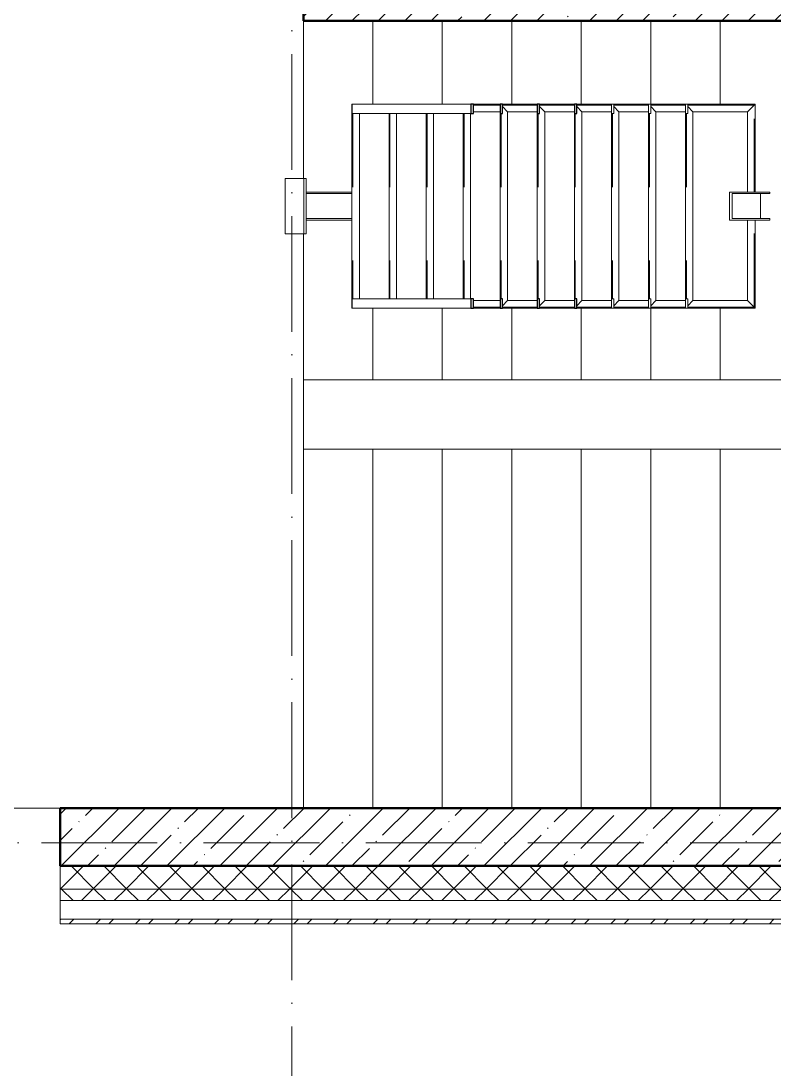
# Model space of a CAD drawing. Header units: millimetres. Extents: x -401725 to 250493, y 305116 to 802890.
# Drawn here: x 212466 to 215717, y 377846 to 382373 of the extents above; entities that cross this region are included whole.
import ezdxf

# ---------------------------------------------------------------- set-up
doc = ezdxf.new("R2010")
doc.units = ezdxf.units.MM
doc.linetypes.add('50_200_ШТРИХ_1Т_ш5_п1_п1_', pattern=[700, 500, -100, 0, -100])
doc.linetypes.add('Штрих', pattern=[635, 317.5, -317.5])
for name, color, linetype, lineweight in [('A-FLOR-____-OTLN', 7, 'Continuous', 9), ('A-GENM-____-HDLN', 7, 'Штрих', 9), ('A-GENM-____-MCUT', 7, 'Continuous', 25), ('A-GENM-____-OTLN', 7, 'Continuous', 9), ('A-WALL-____-MCUT', 7, 'Continuous', 13), ('A-WALL-____-MCUT-1', 7, 'Continuous', 9), ('A-WALL-____-MCUT-2', 7, 'Continuous', 50), ('A-WALL-____-OTLN', 7, 'Continuous', 9), ('A-WALL-____-PATT-1', 7, 'Continuous', 9), ('A-WALL-FNSH-MCUT-1', 7, 'Continuous', 9), ('S-GRID-____-OTLN-1', 7, '50_200_ШТРИХ_1Т_ш5_п1_п1_', 9), ('S-STRS-____-OTLN-1', 7, 'Continuous', 9)]:
    doc.layers.add(name, color=color, linetype=linetype, lineweight=lineweight)
pattern_1 = [(45, (144685.44, 323542.24), (-70.71068, 70.71068), []), (135, (144685.44, 323542.24), (-70.71068, -70.71068), [])]
pattern_2 = [(45, (144685.44, 323542.24), (-114.04925, 114.04925), []), (45, (144799.49, 323542.24), (-114.04925, 114.04925), [201.612, -40.322, 3.353, -36.97])]

# ---------------------------------------------------------------- blocks, each defined once
blk = doc.blocks.new('ОМ_Труба_ГОСТ 8639-82 - ОМ_Труба_ГОСТ 8639-82-26350154-АР1_План отверстий 3 этажа в осях 1-64_Ю-ЯЯ')
at = {"layer": 'A-GENM-____-OTLN'}
for p, q in [((9439.1, 57971), (9439.1, 58091)), ((9439.1, 58091), (9614.1, 58091)), ((9614.1, 58091), (9614.1, 58085)), ((9614.1, 58085), (9451.2, 58085)), ((9451.2, 58085), (9451.2, 57977)), ((9574, 58085), (9574, 57977)), ((9614.1, 57971), (9439.1, 57971)), ((9451.2, 57977), (9614.1, 57977)), ((9614.1, 57977), (9614.1, 57971))]:
    blk.add_line(p, q, dxfattribs=at)
blk = doc.blocks.new('ОМ_Уголок_ГОСТ 8509-93 - ОМ_Уголок_ГОСТ 8509-93-26349651-АР1_План отверстий 3 этажа в осях 1-64_Ю-ЯЯ')
at = {"layer": 'A-GENM-____-HDLN'}
for p, q in [((4, -4), (380, -4)), ((500, -4), (876, -4))]:
    blk.add_line(p, q, dxfattribs=at)
at = {"layer": 'A-GENM-____-OTLN'}
for p, q in [((380, 0), (0, 0)), ((32, -32), (0, 0)), ((32, -32), (380, -32)), ((880, 0), (500, 0)), ((500, -32), (848, -32)), ((880, 0), (848, -32))]:
    blk.add_line(p, q, dxfattribs=at)
blk = doc.blocks.new('ОМ_Уголок_ГОСТ 8509-93 - ОМ_Уголок_ГОСТ 8509-93-V149-АР1_План отверстий 3 этажа в осях 1-64_Ю-ЯЯ')
at = {"layer": 'A-GENM-____-HDLN'}
blk.add_line((40, -4), (840, -4), dxfattribs=at)
at = {"layer": 'A-GENM-____-OTLN'}
for p, q in [((32, -32), (10, -10)), ((32, -32), (848, -32)), ((840, 0), (40, 0)), ((870, -10), (848, -32))]:
    blk.add_line(p, q, dxfattribs=at)
blk = doc.blocks.new('ОМ_Уголок_ГОСТ 8509-93 - ОМ_Уголок_ГОСТ 8509-93-19082047-АР1_План отверстий 3 этажа в осях 1-64_Ю-ЯЯ')
at = {"layer": 'A-GENM-____-HDLN'}
blk.add_line((10, -4), (296, -4), dxfattribs=at)
at = {"layer": 'A-GENM-____-OTLN'}
for p, q in [((300, 0), (10, 0)), ((32, -32), (10, -10)), ((32, -32), (268, -32)), ((300, 0), (268, -32))]:
    blk.add_line(p, q, dxfattribs=at)
blk = doc.blocks.new('ОМ_Уголок_ГОСТ 8509-93 - ОМ_Уголок_ГОСТ 8509-93-V150-АР1_План отверстий 3 этажа в осях 1-64_Ю-ЯЯ')
at = {"layer": 'A-GENM-____-HDLN'}
blk.add_line((4, -4), (290, -4), dxfattribs=at)
at = {"layer": 'A-GENM-____-OTLN'}
for p, q in [((290, 0), (0, 0)), ((32, -32), (0, 0)), ((32, -32), (268, -32)), ((290, -10), (268, -32))]:
    blk.add_line(p, q, dxfattribs=at)
blk = doc.blocks.new('ОМ_Уголок_ГОСТ 8509-93 - ОМ_Уголок_ГОСТ 8509-93-V151-АР1_План отверстий 3 этажа в осях 1-64_Ю-ЯЯ')
at = {"layer": 'A-GENM-____-HDLN'}
blk.add_line((10, -4), (160, -4), dxfattribs=at)
at = {"layer": 'A-GENM-____-OTLN'}
for p, q in [((160, 0), (10, 0)), ((32, -32), (10, -10)), ((32, -32), (160, -32))]:
    blk.add_line(p, q, dxfattribs=at)
blk = doc.blocks.new('ОМ_Уголок_ГОСТ 8509-93 - ОМ_Уголок_ГОСТ 8509-93-V152-АР1_План отверстий 3 этажа в осях 1-64_Ю-ЯЯ')
at = {"layer": 'A-GENM-____-HDLN'}
blk.add_line((140, -4), (290, -4), dxfattribs=at)
at = {"layer": 'A-GENM-____-OTLN'}
for p, q in [((290, 0), (140, 0)), ((140, -32), (268, -32)), ((290, -10), (268, -32))]:
    blk.add_line(p, q, dxfattribs=at)
blk = doc.blocks.new('ОМ_Уголок_ГОСТ 8509-93 - ОМ_Уголок_ГОСТ 8509-93-V153-АР1_План отверстий 3 этажа в осях 1-64_Ю-ЯЯ')
at = {"layer": 'A-GENM-____-HDLN'}
blk.add_line((40, -4), (840, -4), dxfattribs=at)
at = {"layer": 'A-GENM-____-OTLN'}
for p, q in [((840, 0), (40, 0)), ((40, -32), (840, -32))]:
    blk.add_line(p, q, dxfattribs=at)
blk = doc.blocks.new('ОМ_Уголок_ГОСТ 8509-93 - ОМ_Уголок_ГОСТ 8509-93-V154-АР1_План отверстий 3 этажа в осях 1-64_Ю-ЯЯ')
at = {"layer": 'A-GENM-____-HDLN'}
blk.add_line((44.3, -4), (160, -4), dxfattribs=at)
at = {"layer": 'A-GENM-____-OTLN'}
for p, q in [((160, 0), (44.3, 0)), ((44.3, -32), (160, -32))]:
    blk.add_line(p, q, dxfattribs=at)
blk = doc.blocks.new('ОМ_Уголок_ГОСТ 8509-93 - ОМ_Уголок_ГОСТ 8509-93-V155-АР1_План отверстий 3 этажа в осях 1-64_Ю-ЯЯ')
at = {"layer": 'A-GENM-____-HDLN'}
blk.add_line((140, -4), (255.7, -4), dxfattribs=at)
at = {"layer": 'A-GENM-____-OTLN'}
for p, q in [((255.7, 0), (140, 0)), ((140, -32), (255.7, -32))]:
    blk.add_line(p, q, dxfattribs=at)
blk = doc.blocks.new('ОМ_Труба_ГОСТ 8639-82 - ОМ_Труба_ГОСТ 8639-82-26527904-АР1_План отверстий 3 этажа в осях 1-64_Ю-ЯЯ')
at = {"layer": 'A-GENM-____-HDLN'}
for p, q in [((7810, 58085), (7611.5, 58085)), ((7810, 57977), (7611.5, 57977))]:
    blk.add_line(p, q, dxfattribs=at)
at = {"layer": 'A-GENM-____-OTLN'}
for p, q in [((7810, 58091), (7611.5, 58091)), ((7810, 57971), (7611.5, 57971))]:
    blk.add_line(p, q, dxfattribs=at)
blk = doc.blocks.new('ОМ_Уголок_ГОСТ 8510-86 - ОМ_Уголок_ГОСТ 8510-86-19082066-АР1_План отверстий 3 этажа в осях 1-64_Ю-ЯЯ')
at = {"layer": 'A-GENM-____-OTLN'}
for p, q in [((0, 0), (0, -90)), ((240, 0), (0, 0)), ((0, -10), (240, -10)), ((240, -90), (240, 0)), ((0, -90), (240, -90))]:
    blk.add_line(p, q, dxfattribs=at)
blk = doc.blocks.new('ОМ_Полоса_Трапеция прямоугольная_Прокат_ГОСТ 103-2006 - ОМ_Полоса_Трапеция прямоугольная_Прокат_ГОСТ 103-2006-19082130-АР1_План отверстий 3 этажа в осях 1-64_Ю-ЯЯ')
at = {"layer": 'A-GENM-____-OTLN'}
for p, q in [((9250, 58471), (9260, 58471)), ((9250, 58431), (9250, 58471)), ((9260, 58471), (9260, 58431)), ((9260, 58431), (9250, 58431))]:
    blk.add_line(p, q, dxfattribs=at)
blk = doc.blocks.new('ОМ_Полоса_Трапеция прямоугольная_Прокат_ГОСТ 103-2006 - ОМ_Полоса_Трапеция прямоугольная_Прокат_ГОСТ 103-2006-V157-АР1_План отверстий 3 этажа в осях 1-64_Ю-ЯЯ')
at = {"layer": 'A-GENM-____-MCUT'}
for p, q in [((8780, 58471), (8770, 58471)), ((8770, 58471), (8770, 58431)), ((8780, 58431), (8780, 58471)), ((8770, 58431), (8780, 58431))]:
    blk.add_line(p, q, dxfattribs=at)
blk = doc.blocks.new('ОМ_Полоса_Трапеция прямоугольная_Прокат_ГОСТ 103-2006 - ОМ_Полоса_Трапеция прямоугольная_Прокат_ГОСТ 103-2006-V158-АР1_План отверстий 3 этажа в осях 1-64_Ю-ЯЯ')
at = {"layer": 'A-GENM-____-MCUT'}
for p, q in [((8620, 58471), (8610, 58471)), ((8610, 58471), (8610, 58431)), ((8620, 58431), (8620, 58471)), ((8610, 58431), (8620, 58431))]:
    blk.add_line(p, q, dxfattribs=at)
blk = doc.blocks.new('ОМ_Полоса_Трапеция прямоугольная_Прокат_ГОСТ 103-2006 - ОМ_Полоса_Трапеция прямоугольная_Прокат_ГОСТ 103-2006-V159-АР1_План отверстий 3 этажа в осях 1-64_Ю-ЯЯ')
at = {"layer": 'A-GENM-____-MCUT'}
for p, q in [((8460, 58471), (8450, 58471)), ((8450, 58471), (8450, 58431)), ((8460, 58431), (8460, 58471)), ((8450, 58431), (8460, 58431))]:
    blk.add_line(p, q, dxfattribs=at)
blk = doc.blocks.new('ОМ_Полоса_Прокат_ГОСТ 103-2006 - ОМ_Полоса_Прокат_ГОСТ 103-2006-19082131-АР1_План отверстий 3 этажа в осях 1-64_Ю-ЯЯ')
at = {"layer": 'A-GENM-____-OTLN'}
for p, q in [((69211.3, 58471), (69210, 58471)), ((69210, 58471), (69210, 58431)), ((69210, 58431), (69211.3, 58431))]:
    blk.add_line(p, q, dxfattribs=at)
blk = doc.blocks.new('ОМ_Полоса_Прокат_ГОСТ 103-2006 - ОМ_Полоса_Прокат_ГОСТ 103-2006-20723456-АР1_План отверстий 3 этажа в осях 1-64_Ю-ЯЯ')
at = {"layer": 'A-GENM-____-MCUT'}
for p, q in [((8334.3, 58471), (8322.8, 58471)), ((8322.8, 58471), (8322.8, 58431)), ((8334.3, 58431), (8334.3, 58471)), ((8322.8, 58431), (8334.3, 58431))]:
    blk.add_line(p, q, dxfattribs=at)
at = {"layer": 'A-GENM-____-OTLN'}
for p, q in [((7811.3, 58431), (7811.3, 58471)), ((7811.3, 58471), (8322.8, 58471)), ((8322.8, 58431), (7811.3, 58431))]:
    blk.add_line(p, q, dxfattribs=at)
blk = doc.blocks.new('ОМ_Полоса_Трапеция прямоугольная_Прокат_ГОСТ 103-2006 - ОМ_Полоса_Трапеция прямоугольная_Прокат_ГОСТ 103-2006-19082170-АР1_План отверстий 3 этажа в осях 1-64_Ю-ЯЯ')
at = {"layer": 'A-GENM-____-OTLN'}
for p, q in [((9250, 57631), (9260, 57631)), ((9250, 57591), (9250, 57631)), ((9260, 57591), (9250, 57591)), ((9260, 57631), (9260, 57591))]:
    blk.add_line(p, q, dxfattribs=at)
blk = doc.blocks.new('ОМ_Полоса_Трапеция прямоугольная_Прокат_ГОСТ 103-2006 - ОМ_Полоса_Трапеция прямоугольная_Прокат_ГОСТ 103-2006-V160-АР1_План отверстий 3 этажа в осях 1-64_Ю-ЯЯ')
at = {"layer": 'A-GENM-____-MCUT'}
for p, q in [((8780, 57631), (8770, 57631)), ((8770, 57631), (8770, 57591)), ((8770, 57591), (8780, 57591)), ((8780, 57591), (8780, 57631))]:
    blk.add_line(p, q, dxfattribs=at)
blk = doc.blocks.new('ОМ_Полоса_Трапеция прямоугольная_Прокат_ГОСТ 103-2006 - ОМ_Полоса_Трапеция прямоугольная_Прокат_ГОСТ 103-2006-V161-АР1_План отверстий 3 этажа в осях 1-64_Ю-ЯЯ')
at = {"layer": 'A-GENM-____-MCUT'}
for p, q in [((8620, 57631), (8610, 57631)), ((8610, 57631), (8610, 57591)), ((8610, 57591), (8620, 57591)), ((8620, 57591), (8620, 57631))]:
    blk.add_line(p, q, dxfattribs=at)
blk = doc.blocks.new('ОМ_Полоса_Трапеция прямоугольная_Прокат_ГОСТ 103-2006 - ОМ_Полоса_Трапеция прямоугольная_Прокат_ГОСТ 103-2006-V162-АР1_План отверстий 3 этажа в осях 1-64_Ю-ЯЯ')
at = {"layer": 'A-GENM-____-MCUT'}
for p, q in [((8460, 57631), (8450, 57631)), ((8450, 57631), (8450, 57591)), ((8450, 57591), (8460, 57591)), ((8460, 57591), (8460, 57631))]:
    blk.add_line(p, q, dxfattribs=at)
blk = doc.blocks.new('ОМ_Полоса_Прокат_ГОСТ 103-2006 - ОМ_Полоса_Прокат_ГОСТ 103-2006-19082171-АР1_План отверстий 3 этажа в осях 1-64_Ю-ЯЯ')
at = {"layer": 'A-GENM-____-OTLN'}
for p, q in [((98800, 49942.4), (98800, 49941)), ((98800, 49941), (98840, 49941)), ((98840, 49941), (98840, 49942.4))]:
    blk.add_line(p, q, dxfattribs=at)
blk = doc.blocks.new('ОМ_Полоса_Прокат_ГОСТ 103-2006 - ОМ_Полоса_Прокат_ГОСТ 103-2006-20723498-АР1_План отверстий 3 этажа в осях 1-64_Ю-ЯЯ')
at = {"layer": 'A-GENM-____-MCUT'}
for p, q in [((8334.3, 57631), (8322.8, 57631)), ((8322.8, 57631), (8322.8, 57591)), ((8322.8, 57591), (8334.3, 57591)), ((8334.3, 57591), (8334.3, 57631))]:
    blk.add_line(p, q, dxfattribs=at)
at = {"layer": 'A-GENM-____-OTLN'}
for p, q in [((7811.3, 57591), (7811.3, 57631)), ((7811.3, 57631), (8322.8, 57631)), ((8322.8, 57591), (7811.3, 57591))]:
    blk.add_line(p, q, dxfattribs=at)

msp = doc.modelspace()

# ---------------------------------------------------------------- hatches: boundary and pattern name
at = {"layer": 'A-WALL-____-PATT-1'}
h = msp.add_hatch(dxfattribs=at)
h.set_pattern_fill('FP_12', color=256, style=0, pattern_type=2)
h.set_pattern_definition(pattern_2)
h.paths.add_polyline_path([(219135.4376, 382373.2863), (219135.4376, 382623.2863), (213685.4376, 382623.2863), (213685.4376, 382373.2863), (218904.9117, 382373.2863)], flags=0)
h = msp.add_hatch(dxfattribs=at)
h.set_pattern_fill('FP_12', color=256, style=0, pattern_type=2)
h.set_pattern_definition(pattern_2)
h.paths.add_polyline_path([(219135.4376, 378723.2863), (219135.4376, 378973.2863), (212635.4376, 378973.2863), (212635.4376, 378723.2863), (219085.4376, 378723.2863)], flags=0)
h = msp.add_hatch(dxfattribs=at)
h.set_pattern_fill('FP_4', color=256, style=0, pattern_type=2)
h.set_pattern_definition(pattern_1)
h.paths.add_polyline_path([(218904.9117, 378623.2863), (218985.4376, 378623.2863), (218985.4376, 378723.2863), (212635.4376, 378723.2863), (212635.4376, 378623.2863), (215369.9832, 378623.2863)], flags=0)
h.paths.add_polyline_path([(208300.126, 378623.2863), (208685.4376, 378623.2863), (208685.4376, 378717.2863), (208610.4376, 378717.2863), (208610.4376, 378723.2863), (207660.4376, 378723.2863), (207660.4376, 378717.2863), (207585.4376, 378717.2863), (207585.4376, 378623.2863), (207935.4376, 378623.2863)], flags=0)
h.paths.add_polyline_path([(210067.5903, 378623.2863), (211635.4376, 378623.2863), (211635.4376, 378723.2863), (209760.4376, 378723.2863), (209760.4376, 378717.2863), (209685.4376, 378717.2863), (209685.4376, 378623.2863)], flags=0)
h.paths.add_polyline_path([(204660.4376, 378623.2863), (205785.4376, 378623.2863), (205785.4376, 378717.2863), (205710.4376, 378717.2863), (205710.4376, 378723.2863), (204660.4376, 378723.2863), (204660.4376, 378717.2863), (204585.4376, 378717.2863), (204585.4376, 378623.2863), (204591.4376, 378623.2863)], flags=0)
h.paths.add_polyline_path([(202785.4376, 378623.2863), (202785.4376, 378717.2863), (202710.4376, 378717.2863), (202710.4376, 378723.2863), (201660.4376, 378723.2863), (201660.4376, 378717.2863), (201585.4376, 378717.2863), (201585.4376, 378623.2863), (202114.001, 378623.2863)], flags=0)
h.paths.add_polyline_path([(198660.4376, 378623.2863), (199785.4376, 378623.2863), (199785.4376, 378717.2863), (199710.4376, 378717.2863), (199710.4376, 378723.2863), (198660.4376, 378723.2863), (198660.4376, 378717.2863), (198585.4376, 378717.2863), (198585.4376, 378623.2863)], flags=0)
h.paths.add_polyline_path([(196710.4376, 378623.2863), (196785.4376, 378623.2863), (196785.4376, 378717.2863), (196710.4376, 378717.2863), (196710.4376, 378723.2863), (195660.4376, 378723.2863), (195660.4376, 378717.2863), (195585.4376, 378717.2863), (195585.4376, 378623.2863), (195927.876, 378623.2863)], flags=0)
h.paths.add_polyline_path([(192935.4376, 378623.2863), (193785.4376, 378623.2863), (193785.4376, 378717.2863), (193710.4376, 378717.2863), (193710.4376, 378723.2863), (192660.4376, 378723.2863), (192660.4376, 378717.2863), (192585.4376, 378717.2863), (192585.4376, 378623.2863), (192660.4376, 378623.2863)], flags=0)
h.paths.add_polyline_path([(190625.4831, 378623.2863), (190785.4376, 378623.2863), (190785.4376, 378717.2863), (190710.4376, 378717.2863), (190710.4376, 378723.2863), (189110.4376, 378723.2863), (189110.4376, 378717.2863), (189035.4376, 378717.2863), (189035.4376, 378623.2863), (189741.751, 378623.2863)], flags=0)
h.paths.add_polyline_path([(187090.5546, 378623.2863), (187235.4376, 378623.2863), (187235.4376, 378717.2863), (187160.4376, 378717.2863), (187160.4376, 378723.2863), (186110.4376, 378723.2863), (186110.4376, 378717.2863), (186035.4376, 378717.2863), (186035.4376, 378623.2863)], flags=0)
h.paths.add_polyline_path([(184235.4376, 378623.2863), (184235.4376, 378717.2863), (184160.4376, 378717.2863), (184160.4376, 378723.2863), (183110.4376, 378723.2863), (183110.4376, 378717.2863), (183035.4376, 378717.2863), (183035.4376, 378623.2863), (183555.626, 378623.2863)], flags=0)
h.paths.add_polyline_path([(180904.4296, 378623.2863), (181235.4376, 378623.2863), (181235.4376, 378717.2863), (181160.4376, 378717.2863), (181160.4376, 378723.2863), (180110.4376, 378723.2863), (180110.4376, 378717.2863), (180035.4376, 378717.2863), (180035.4376, 378623.2863), (180462.5635, 378623.2863)], flags=0)
h.paths.add_polyline_path([(177110.4376, 378623.2863), (178235.4376, 378623.2863), (178235.4376, 378717.2863), (178160.4376, 378717.2863), (178160.4376, 378723.2863), (177110.4376, 378723.2863), (177110.4376, 378717.2863), (177035.4376, 378717.2863), (177035.4376, 378623.2863), (177041.4376, 378623.2863)], flags=0)
h.paths.add_polyline_path([(174035.4376, 378623.2863), (175235.4376, 378623.2863), (175235.4376, 378717.2863), (175160.4376, 378717.2863), (175160.4376, 378723.2863), (174110.4376, 378723.2863), (174110.4376, 378717.2863), (174035.4376, 378717.2863)], flags=0)
h.paths.add_polyline_path([(172235.4376, 378623.2863), (172235.4376, 378717.2863), (172160.4376, 378717.2863), (172160.4376, 378723.2863), (171110.4376, 378723.2863), (171110.4376, 378717.2863), (171035.4376, 378717.2863), (171035.4376, 378623.2863), (172067.1081, 378623.2863)], flags=0)
h.paths.add_polyline_path([(168110.4376, 378623.2863), (169235.4376, 378623.2863), (169235.4376, 378717.2863), (169160.4376, 378717.2863), (169160.4376, 378723.2863), (168110.4376, 378723.2863), (168110.4376, 378717.2863), (168035.4376, 378717.2863), (168035.4376, 378623.2863), (168041.4376, 378623.2863)], flags=0)
h.paths.add_polyline_path([(166235.4376, 378623.2863), (166235.4376, 378717.2863), (166160.4376, 378717.2863), (166160.4376, 378723.2863), (165110.4376, 378723.2863), (165110.4376, 378717.2863), (165035.4376, 378717.2863), (165035.4376, 378623.2863), (166160.4376, 378623.2863)], flags=0)
h.paths.add_polyline_path([(162885.4376, 378623.2863), (163235.4376, 378623.2863), (163235.4376, 378717.2863), (163160.4376, 378717.2863), (163160.4376, 378723.2863), (162110.4376, 378723.2863), (162110.4376, 378717.2863), (162035.4376, 378717.2863), (162035.4376, 378623.2863), (162385.4376, 378623.2863)], flags=0)
h.paths.add_polyline_path([(161035.4376, 378623.2863), (161035.4376, 378717.2863), (160960.4376, 378717.2863), (160960.4376, 378723.2863), (151235.4376, 378723.2863), (151235.4376, 378623.2863), (160578.5903, 378623.2863)], flags=0)
h.paths.add_polyline_path([(150235.4376, 378623.2863), (150235.4376, 378723.2863), (142235.4376, 378723.2863), (142235.4376, 378623.2863), (148206.3402, 378623.2863)], flags=0)
h = msp.add_hatch(dxfattribs=at)
h.set_pattern_fill('FP_4', color=256, style=0, pattern_type=2)
h.set_pattern_definition(pattern_1)
h.paths.add_polyline_path([(218985.4376, 378573.2863), (218985.4376, 378623.2863), (212635.4376, 378623.2863), (212635.4376, 378573.2863), (218904.9117, 378573.2863)], flags=0)
h.paths.add_polyline_path([(211635.4376, 378573.2863), (211635.4376, 378623.2863), (209685.4376, 378623.2863), (209685.4376, 378573.2863), (210067.5903, 378573.2863)], flags=0)
h.paths.add_polyline_path([(205785.4376, 378573.2863), (205785.4376, 378623.2863), (204585.4376, 378623.2863), (204585.4376, 378573.2863), (204765.1974, 378573.2863)], flags=0)
h.paths.add_polyline_path([(208300.126, 378573.2863), (208685.4376, 378573.2863), (208685.4376, 378623.2863), (207585.4376, 378623.2863), (207585.4376, 378573.2863)], flags=0)
h.paths.add_polyline_path([(202114.001, 378573.2863), (202785.4376, 378573.2863), (202785.4376, 378623.2863), (201585.4376, 378623.2863), (201585.4376, 378573.2863)], flags=0)
h.paths.add_polyline_path([(199785.4376, 378573.2863), (199785.4376, 378623.2863), (198585.4376, 378623.2863), (198585.4376, 378573.2863), (199462.8046, 378573.2863)], flags=0)
h.paths.add_polyline_path([(196785.4376, 378573.2863), (196785.4376, 378623.2863), (195585.4376, 378623.2863), (195585.4376, 378573.2863), (195927.876, 378573.2863)], flags=0)
h.paths.add_polyline_path([(193785.4376, 378573.2863), (193785.4376, 378623.2863), (192585.4376, 378623.2863), (192585.4376, 378573.2863), (193276.6796, 378573.2863)], flags=0)
h.paths.add_polyline_path([(190785.4376, 378573.2863), (190785.4376, 378623.2863), (189035.4376, 378623.2863), (189035.4376, 378573.2863), (190625.4831, 378573.2863)], flags=0)
h.paths.add_polyline_path([(187235.4376, 378573.2863), (187235.4376, 378623.2863), (186035.4376, 378623.2863), (186035.4376, 378573.2863), (187090.5546, 378573.2863)], flags=0)
h.paths.add_polyline_path([(184235.4376, 378573.2863), (184235.4376, 378623.2863), (183035.4376, 378623.2863), (183035.4376, 378573.2863), (183555.626, 378573.2863)], flags=0)
h.paths.add_polyline_path([(181235.4376, 378573.2863), (181235.4376, 378623.2863), (180035.4376, 378623.2863), (180035.4376, 378573.2863), (180904.4296, 378573.2863)], flags=0)
h.paths.add_polyline_path([(177035.4376, 378573.2863), (178235.4376, 378573.2863), (178235.4376, 378623.2863), (177035.4376, 378623.2863)], flags=0)
h.paths.add_polyline_path([(174718.3046, 378573.2863), (175235.4376, 378573.2863), (175235.4376, 378623.2863), (174035.4376, 378623.2863), (174035.4376, 378573.2863)], flags=0)
h.paths.add_polyline_path([(172067.1081, 378573.2863), (172235.4376, 378573.2863), (172235.4376, 378623.2863), (171035.4376, 378623.2863), (171035.4376, 378573.2863), (171183.376, 378573.2863)], flags=0)
h.paths.add_polyline_path([(169235.4376, 378573.2863), (169235.4376, 378623.2863), (168035.4376, 378623.2863), (168035.4376, 378573.2863), (168532.1796, 378573.2863)], flags=0)
h.paths.add_polyline_path([(165880.9831, 378573.2863), (166235.4376, 378573.2863), (166235.4376, 378623.2863), (165035.4376, 378623.2863), (165035.4376, 378573.2863)], flags=0)
h.paths.add_polyline_path([(163229.7867, 378573.2863), (163235.4376, 378573.2863), (163235.4376, 378623.2863), (162035.4376, 378623.2863), (162035.4376, 378573.2863), (162346.0545, 378573.2863)], flags=0)
h.paths.add_polyline_path([(160578.5903, 378573.2863), (161035.4376, 378573.2863), (161035.4376, 378623.2863), (151235.4376, 378623.2863), (151235.4376, 378573.2863), (158811.126, 378573.2863)], flags=0)
h.paths.add_polyline_path([(150235.4376, 378573.2863), (150235.4376, 378623.2863), (142135.4376, 378623.2863), (142135.4376, 378573.2863), (148206.3402, 378573.2863)], flags=0)
h = msp.add_hatch(dxfattribs=at)
h.set_pattern_fill('FP_6', color=256, style=0, pattern_type=2)
h.set_pattern_definition([(45, (144685.44, 323542.24), (-85.53659, 85.53659), []), (45, (144742.46, 323542.24), (-85.53659, 85.53659), [])])
h.paths.add_polyline_path([(218885.4376, 378473.2863), (218885.4376, 378493.2863), (212635.4376, 378493.2863), (212635.4376, 378473.2863), (215369.9832, 378473.2863)], flags=0)
h.paths.add_polyline_path([(211635.4376, 378473.2863), (211635.4376, 378493.2863), (209685.4376, 378493.2863), (209685.4376, 378473.2863), (210067.5903, 378473.2863)], flags=0)
h.paths.add_polyline_path([(207585.4376, 378473.2863), (208685.4376, 378473.2863), (208685.4376, 378493.2863), (207585.4376, 378493.2863)], flags=0)
h.paths.add_polyline_path([(205205.4376, 378473.2863), (205785.4376, 378473.2863), (205785.4376, 378493.2863), (205205.4376, 378493.2863)], flags=0)

# ---------------------------------------------------------------- linework, layer by layer
at = {"layer": 'A-FLOR-____-OTLN'}
for p, q in [((213685.4376, 381693.2863), (213685.4376, 382373.2863)), ((213685.4376, 378973.2863), (213685.4376, 381453.2863))]:
    msp.add_line(p, q, dxfattribs=at)
at = {"layer": 'A-WALL-____-MCUT'}
for p, q in [((212635.4376, 378723.2863), (212635.4376, 378493.2863)), ((212635.4376, 378493.2863), (218985.4376, 378493.2863))]:
    msp.add_line(p, q, dxfattribs=at)
at = {"layer": 'A-WALL-____-MCUT-1'}
for p, q in [((218985.4376, 378623.2863), (212635.4376, 378623.2863)), ((218985.4376, 378573.2863), (212635.4376, 378573.2863))]:
    msp.add_line(p, q, dxfattribs=at)
at = {"layer": 'A-WALL-____-MCUT-2'}
for p, q in [((213685.4376, 382623.2863), (213685.4376, 382373.2863)), ((213685.4376, 382373.2863), (219135.4376, 382373.2863)), ((219135.4376, 378973.2863), (212635.4376, 378973.2863)), ((212635.4376, 378973.2863), (212635.4376, 378723.2863)), ((218985.4376, 378723.2863), (212635.4376, 378723.2863)), ((212635.4376, 378723.2863), (219135.4376, 378723.2863))]:
    msp.add_line(p, q, dxfattribs=at)
at = {"layer": 'A-WALL-____-OTLN'}
msp.add_line((211635.4376, 378973.2863), (212635.4376, 378973.2863), dxfattribs=at)
at = {"layer": 'A-WALL-FNSH-MCUT-1'}
for p, q in [((218885.4376, 378493.2863), (212635.4376, 378493.2863)), ((212635.4376, 378493.2863), (212635.4376, 378473.2863)), ((212635.4376, 378473.2863), (218885.4376, 378473.2863))]:
    msp.add_line(p, q, dxfattribs=at)
at = {"layer": 'S-GRID-____-OTLN-1'}
for p, q in [((213635.4376, 414435.0957), (213635.4376, 376433.8321)), ((248759.8442, 378823.2863), (140016.6674, 378823.2863))]:
    msp.add_line(p, q, dxfattribs=at)
at = {"layer": 'S-STRS-____-OTLN-1'}
for p, q in [((213985.4376, 382373.2863), (213985.4376, 382013.2863)), ((213985.4376, 382373.2863), (213985.4376, 382013.2863)), ((214285.4376, 382373.2863), (214285.4376, 382013.2863)), ((214285.4376, 382373.2863), (214285.4376, 382013.2863)), ((214585.4376, 382373.2863), (214585.4376, 382013.2863)), ((214585.4376, 382373.2863), (214585.4376, 382013.2863)), ((214885.4376, 382373.2863), (214885.4376, 382013.2863)), ((214885.4376, 382373.2863), (214885.4376, 382013.2863)), ((215185.4376, 382373.2863), (215185.4376, 382013.2863)), ((215185.4376, 382373.2863), (215185.4376, 382013.2863)), ((215485.4376, 382373.2863), (215485.4376, 382013.2863)), ((215485.4376, 382373.2863), (215485.4376, 382013.2863)), ((213985.4376, 381133.2863), (213985.4376, 380823.2863)), ((213985.4376, 381133.2863), (213985.4376, 380823.2863)), ((214285.4376, 381133.2863), (214285.4376, 380823.2863)), ((214285.4376, 381133.2863), (214285.4376, 380823.2863)), ((214585.4376, 381133.2863), (214585.4376, 380823.2863)), ((214585.4376, 381133.2863), (214585.4376, 380823.2863)), ((214885.4376, 381133.2863), (214885.4376, 380823.2863)), ((214885.4376, 381133.2863), (214885.4376, 380823.2863)), ((215185.4376, 381133.2863), (215185.4376, 380823.2863)), ((215185.4376, 381133.2863), (215185.4376, 380823.2863)), ((215485.4376, 381133.2863), (215485.4376, 380823.2863)), ((215485.4376, 381133.2863), (215485.4376, 380823.2863)), ((213685.4376, 380823.2863), (213985.4376, 380823.2863)), ((213985.4376, 380823.2863), (214285.4376, 380823.2863)), ((214285.4376, 380823.2863), (214585.4376, 380823.2863)), ((214585.4376, 380823.2863), (214885.4376, 380823.2863)), ((214885.4376, 380823.2863), (215185.4376, 380823.2863)), ((215185.4376, 380823.2863), (215485.4376, 380823.2863)), ((215485.4376, 380823.2863), (215785.4376, 380823.2863)), ((213685.4376, 378973.2863), (213685.4376, 380523.2863)), ((213985.4376, 380523.2863), (213685.4376, 380523.2863)), ((214285.4376, 380523.2863), (213985.4376, 380523.2863)), ((213985.4376, 378973.2863), (213985.4376, 380523.2863)), ((213985.4376, 378973.2863), (213985.4376, 380523.2863)), ((214585.4376, 380523.2863), (214285.4376, 380523.2863)), ((214285.4376, 378973.2863), (214285.4376, 380523.2863)), ((214285.4376, 378973.2863), (214285.4376, 380523.2863)), ((214885.4376, 380523.2863), (214585.4376, 380523.2863)), ((214585.4376, 378973.2863), (214585.4376, 380523.2863)), ((214585.4376, 378973.2863), (214585.4376, 380523.2863)), ((215185.4376, 380523.2863), (214885.4376, 380523.2863)), ((214885.4376, 378973.2863), (214885.4376, 380523.2863)), ((214885.4376, 378973.2863), (214885.4376, 380523.2863)), ((215485.4376, 380523.2863), (215185.4376, 380523.2863)), ((215185.4376, 378973.2863), (215185.4376, 380523.2863)), ((215185.4376, 378973.2863), (215185.4376, 380523.2863)), ((215785.4376, 380523.2863), (215485.4376, 380523.2863)), ((215485.4376, 378973.2863), (215485.4376, 380523.2863)), ((215485.4376, 378973.2863), (215485.4376, 380523.2863))]:
    msp.add_line(p, q, dxfattribs=at)

# ---------------------------------------------------------------- block references
at = {"layer": 'A-GENM-____-OTLN'}
for name, p in [('ОМ_Полоса_Прокат_ГОСТ 103-2006 - ОМ_Полоса_Прокат_ГОСТ 103-2006-19082131-АР1_План отверстий 3 этажа в осях 1-64_Ю-ЯЯ', (144685.4376, 323542.2443)), ('ОМ_Полоса_Прокат_ГОСТ 103-2006 - ОМ_Полоса_Прокат_ГОСТ 103-2006-20723456-АР1_План отверстий 3 этажа в осях 1-64_Ю-ЯЯ', (206085.4376, 323542.2443)), ('ОМ_Полоса_Трапеция прямоугольная_Прокат_ГОСТ 103-2006 - ОМ_Полоса_Трапеция прямоугольная_Прокат_ГОСТ 103-2006-V159-АР1_План отверстий 3 этажа в осях 1-64_Ю-ЯЯ', (206085.4376, 323542.2443)), ('ОМ_Полоса_Трапеция прямоугольная_Прокат_ГОСТ 103-2006 - ОМ_Полоса_Трапеция прямоугольная_Прокат_ГОСТ 103-2006-V158-АР1_План отверстий 3 этажа в осях 1-64_Ю-ЯЯ', (206085.4376, 323542.2443)), ('ОМ_Полоса_Трапеция прямоугольная_Прокат_ГОСТ 103-2006 - ОМ_Полоса_Трапеция прямоугольная_Прокат_ГОСТ 103-2006-V157-АР1_План отверстий 3 этажа в осях 1-64_Ю-ЯЯ', (206085.4376, 323542.2443)), ('ОМ_Полоса_Трапеция прямоугольная_Прокат_ГОСТ 103-2006 - ОМ_Полоса_Трапеция прямоугольная_Прокат_ГОСТ 103-2006-19082130-АР1_План отверстий 3 этажа в осях 1-64_Ю-ЯЯ', (205765.4376, 323542.2443)), ('ОМ_Полоса_Трапеция прямоугольная_Прокат_ГОСТ 103-2006 - ОМ_Полоса_Трапеция прямоугольная_Прокат_ГОСТ 103-2006-19082130-АР1_План отверстий 3 этажа в осях 1-64_Ю-ЯЯ', (205925.4376, 323542.2443)), ('ОМ_Полоса_Трапеция прямоугольная_Прокат_ГОСТ 103-2006 - ОМ_Полоса_Трапеция прямоугольная_Прокат_ГОСТ 103-2006-19082130-АР1_План отверстий 3 этажа в осях 1-64_Ю-ЯЯ', (206085.4376, 323542.2443)), ('ОМ_Труба_ГОСТ 8639-82 - ОМ_Труба_ГОСТ 8639-82-26527904-АР1_План отверстий 3 этажа в осях 1-64_Ю-ЯЯ', (206085.4376, 323542.2443)), ('ОМ_Труба_ГОСТ 8639-82 - ОМ_Труба_ГОСТ 8639-82-26350154-АР1_План отверстий 3 этажа в осях 1-64_Ю-ЯЯ', (206085.4376, 323542.2443)), ('ОМ_Полоса_Прокат_ГОСТ 103-2006 - ОМ_Полоса_Прокат_ГОСТ 103-2006-20723498-АР1_План отверстий 3 этажа в осях 1-64_Ю-ЯЯ', (206085.4376, 323542.2443)), ('ОМ_Полоса_Трапеция прямоугольная_Прокат_ГОСТ 103-2006 - ОМ_Полоса_Трапеция прямоугольная_Прокат_ГОСТ 103-2006-V162-АР1_План отверстий 3 этажа в осях 1-64_Ю-ЯЯ', (206085.4376, 323542.2443)), ('ОМ_Полоса_Трапеция прямоугольная_Прокат_ГОСТ 103-2006 - ОМ_Полоса_Трапеция прямоугольная_Прокат_ГОСТ 103-2006-V161-АР1_План отверстий 3 этажа в осях 1-64_Ю-ЯЯ', (206085.4376, 323542.2443)), ('ОМ_Полоса_Трапеция прямоугольная_Прокат_ГОСТ 103-2006 - ОМ_Полоса_Трапеция прямоугольная_Прокат_ГОСТ 103-2006-V160-АР1_План отверстий 3 этажа в осях 1-64_Ю-ЯЯ', (206085.4376, 323542.2443)), ('ОМ_Полоса_Трапеция прямоугольная_Прокат_ГОСТ 103-2006 - ОМ_Полоса_Трапеция прямоугольная_Прокат_ГОСТ 103-2006-19082170-АР1_План отверстий 3 этажа в осях 1-64_Ю-ЯЯ', (205765.4376, 323542.2443)), ('ОМ_Полоса_Трапеция прямоугольная_Прокат_ГОСТ 103-2006 - ОМ_Полоса_Трапеция прямоугольная_Прокат_ГОСТ 103-2006-19082170-АР1_План отверстий 3 этажа в осях 1-64_Ю-ЯЯ', (205925.4376, 323542.2443)), ('ОМ_Полоса_Трапеция прямоугольная_Прокат_ГОСТ 103-2006 - ОМ_Полоса_Трапеция прямоугольная_Прокат_ГОСТ 103-2006-19082170-АР1_План отверстий 3 этажа в осях 1-64_Ю-ЯЯ', (206085.4376, 323542.2443))]:
    msp.add_blockref(name, p, dxfattribs=at)
at = {"layer": 'A-GENM-____-OTLN', "extrusion": (0, 0, -1)}
for name, p in [('ОМ_Уголок_ГОСТ 8509-93 - ОМ_Уголок_ГОСТ 8509-93-V155-АР1_План отверстий 3 этажа в осях 1-64_Ю-ЯЯ', (-214675.4376, 382013.2863)), ('ОМ_Уголок_ГОСТ 8509-93 - ОМ_Уголок_ГОСТ 8509-93-V152-АР1_План отверстий 3 этажа в осях 1-64_Ю-ЯЯ', (-214835.4376, 382013.2863)), ('ОМ_Уголок_ГОСТ 8509-93 - ОМ_Уголок_ГОСТ 8509-93-V152-АР1_План отверстий 3 этажа в осях 1-64_Ю-ЯЯ', (-214995.4376, 382013.2863)), ('ОМ_Уголок_ГОСТ 8509-93 - ОМ_Уголок_ГОСТ 8509-93-V152-АР1_План отверстий 3 этажа в осях 1-64_Ю-ЯЯ', (-215155.4376, 382013.2863)), ('ОМ_Уголок_ГОСТ 8509-93 - ОМ_Уголок_ГОСТ 8509-93-V152-АР1_План отверстий 3 этажа в осях 1-64_Ю-ЯЯ', (-215315.4376, 382013.2863)), ('ОМ_Уголок_ГОСТ 8509-93 - ОМ_Уголок_ГОСТ 8509-93-V152-АР1_План отверстий 3 этажа в осях 1-64_Ю-ЯЯ', (-215475.4376, 382013.2863)), ('ОМ_Уголок_ГОСТ 8509-93 - ОМ_Уголок_ГОСТ 8509-93-V150-АР1_План отверстий 3 этажа в осях 1-64_Ю-ЯЯ', (-215635.4376, 382013.2863))]:
    msp.add_blockref(name, p, dxfattribs=at)
for name, p, rotation in [('ОМ_Уголок_ГОСТ 8509-93 - ОМ_Уголок_ГОСТ 8509-93-V149-АР1_План отверстий 3 этажа в осях 1-64_Ю-ЯЯ', (-214535.4376, 382013.2863), 269.9999999999989), ('ОМ_Уголок_ГОСТ 8509-93 - ОМ_Уголок_ГОСТ 8509-93-V149-АР1_План отверстий 3 этажа в осях 1-64_Ю-ЯЯ', (-214695.4376, 382013.2863), 269.9999999999989), ('ОМ_Уголок_ГОСТ 8509-93 - ОМ_Уголок_ГОСТ 8509-93-V149-АР1_План отверстий 3 этажа в осях 1-64_Ю-ЯЯ', (-214855.4376, 382013.2863), 269.9999999999989), ('ОМ_Уголок_ГОСТ 8509-93 - ОМ_Уголок_ГОСТ 8509-93-V149-АР1_План отверстий 3 этажа в осях 1-64_Ю-ЯЯ', (-215015.4376, 382013.2863), 269.9999999999989), ('ОМ_Уголок_ГОСТ 8509-93 - ОМ_Уголок_ГОСТ 8509-93-V149-АР1_План отверстий 3 этажа в осях 1-64_Ю-ЯЯ', (-215175.4376, 382013.2863), 269.9999999999989), ('ОМ_Уголок_ГОСТ 8509-93 - ОМ_Уголок_ГОСТ 8509-93-V149-АР1_План отверстий 3 этажа в осях 1-64_Ю-ЯЯ', (-215335.4376, 382013.2863), 269.9999999999989), ('ОМ_Уголок_ГОСТ 8509-93 - ОМ_Уголок_ГОСТ 8509-93-26349651-АР1_План отверстий 3 этажа в осях 1-64_Ю-ЯЯ', (-215635.4376, 381133.2863), 89.99999999999908), ('ОМ_Уголок_ГОСТ 8509-93 - ОМ_Уголок_ГОСТ 8509-93-V153-АР1_План отверстий 3 этажа в осях 1-64_Ю-ЯЯ', (-213895.4376, 382013.2863), 269.9999999999989), ('ОМ_Уголок_ГОСТ 8509-93 - ОМ_Уголок_ГОСТ 8509-93-V153-АР1_План отверстий 3 этажа в осях 1-64_Ю-ЯЯ', (-214055.4376, 382013.2863), 269.9999999999989), ('ОМ_Уголок_ГОСТ 8509-93 - ОМ_Уголок_ГОСТ 8509-93-V153-АР1_План отверстий 3 этажа в осях 1-64_Ю-ЯЯ', (-214215.4376, 382013.2863), 269.9999999999989), ('ОМ_Уголок_ГОСТ 8509-93 - ОМ_Уголок_ГОСТ 8509-93-V153-АР1_План отверстий 3 этажа в осях 1-64_Ю-ЯЯ', (-214375.4376, 382013.2863), 269.9999999999989), ('ОМ_Уголок_ГОСТ 8510-86 - ОМ_Уголок_ГОСТ 8510-86-19082066-АР1_План отверстий 3 этажа в осях 1-64_Ю-ЯЯ', (-213696.9269, 381453.2863), 89.99999999999918), ('ОМ_Уголок_ГОСТ 8509-93 - ОМ_Уголок_ГОСТ 8509-93-V154-АР1_План отверстий 3 этажа в осях 1-64_Ю-ЯЯ', (-214375.4376, 381133.2863), 180), ('ОМ_Уголок_ГОСТ 8509-93 - ОМ_Уголок_ГОСТ 8509-93-V151-АР1_План отверстий 3 этажа в осях 1-64_Ю-ЯЯ', (-214535.4376, 381133.2863), 180), ('ОМ_Уголок_ГОСТ 8509-93 - ОМ_Уголок_ГОСТ 8509-93-V151-АР1_План отверстий 3 этажа в осях 1-64_Ю-ЯЯ', (-214695.4376, 381133.2863), 180), ('ОМ_Уголок_ГОСТ 8509-93 - ОМ_Уголок_ГОСТ 8509-93-V151-АР1_План отверстий 3 этажа в осях 1-64_Ю-ЯЯ', (-214855.4376, 381133.2863), 180), ('ОМ_Уголок_ГОСТ 8509-93 - ОМ_Уголок_ГОСТ 8509-93-V151-АР1_План отверстий 3 этажа в осях 1-64_Ю-ЯЯ', (-215015.4376, 381133.2863), 180), ('ОМ_Уголок_ГОСТ 8509-93 - ОМ_Уголок_ГОСТ 8509-93-V151-АР1_План отверстий 3 этажа в осях 1-64_Ю-ЯЯ', (-215175.4376, 381133.2863), 180), ('ОМ_Уголок_ГОСТ 8509-93 - ОМ_Уголок_ГОСТ 8509-93-19082047-АР1_План отверстий 3 этажа в осях 1-64_Ю-ЯЯ', (-215335.4376, 381133.2863), 180)]:
    msp.add_blockref(name, p, dxfattribs=dict(at, rotation=rotation))
at = {"layer": 'A-GENM-____-OTLN', "rotation": 270.0000000000001}
msp.add_blockref('ОМ_Полоса_Прокат_ГОСТ 103-2006 - ОМ_Полоса_Прокат_ГОСТ 103-2006-19082171-АР1_План отверстий 3 этажа в осях 1-64_Ю-ЯЯ', (163954.3957, 479973.2863), dxfattribs=at)

doc.saveas('drawing.dxf')
